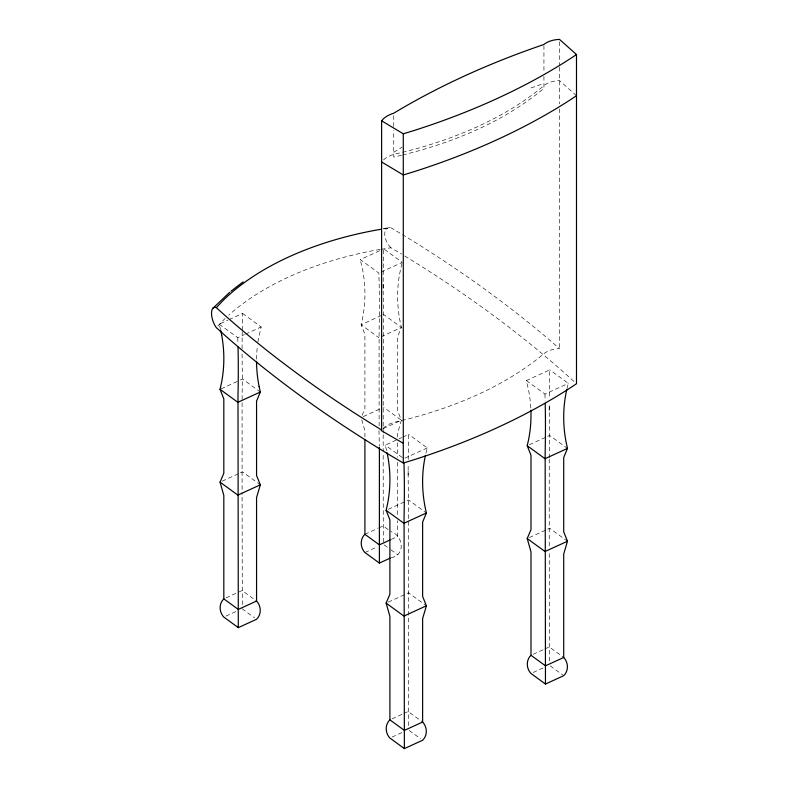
<?xml version="1.0" encoding="UTF-8"?>
<svg xmlns="http://www.w3.org/2000/svg" width="788" height="788" viewBox="0 0 788 788"><rect width="100%" height="100%" fill="white"/><g stroke="black" fill="none" stroke-linecap="round" stroke-linejoin="round"><path stroke-width="0.59" stroke-dasharray="3.94 2.96" d="M383.155 288.428L383.175 284.084A190.401 17.868 -86.2 0 1 383.421 261.104L383.707 248.88L381.136 250.052M408.391 725.6L408.45 495.317A190.745 17.897 -86.2 0 1 408.164 475.036L408.154 469.618A190.401 17.868 -86.2 0 1 408.174 464.063M549.246 457.946L549.541 430.75A190.745 17.897 -86.2 0 1 549.256 410.479L549.246 405.052A190.401 17.868 -86.2 0 1 549.256 402.845M379.126 426.012L379.087 331.64A190.282 17.858 -86.2 0 0 379.136 282.468L378.851 273.101L360.303 259.587L380.033 250.554M229.081 319.632L242.615 313.437L242.33 325.661A190.401 17.868 -86.2 0 0 242.251 330.418M402.826 437.094L408.686 434.415L408.401 446.638A190.401 17.868 -86.2 0 0 408.194 461.807M530.807 407.948A190.282 154.33 11.3 0 0 528.846 391.518L526.374 380.555L549.778 369.848L549.492 382.072A190.401 17.868 -86.2 0 0 549.275 398.373M383.175 284.084L383.175 289.501A190.745 17.897 -86.2 0 0 383.47 309.782L383.175 433.469M242.32 604.623L242.083 495.593M549.482 661.034L549.246 552.004M383.303 542.085L383.175 452.942M242.615 313.437L261.173 326.951L258.7 337.589A190.282 154.33 11.3 0 0 257.804 342.947M401.988 263.448L399.792 273.022A190.282 154.33 11.3 0 0 400.206 321.977L401.417 327.453L397.644 336.545L397.644 410.873L401.417 420.26L397.644 433.055L397.644 437.921M425.894 453.228L427.244 447.929L408.686 434.415M566.986 388.661L568.335 383.362L549.778 369.848M362.086 415.345L364.913 408.686L364.913 334.358L361.14 324.764L362.352 319.445A190.282 154.33 11.3 0 0 362.776 270.55L360.303 259.587M391.203 557.658C405.948 555.176 403.19 535.446 390.887 531.575M217.892 325.966L223.418 320.125A273.889 158.122 0 0 1 225.141 318.47M393.744 152.222L402.126 147.228M220.561 329.63L219.212 324.154L227.978 320.135M219.212 324.154L237.759 337.668L244.447 334.604M245.561 334.092L261.173 326.951M381.087 272.077L402.264 262.394L383.707 248.88M242.064 354.078L242.083 354.068A190.745 17.897 -86.2 0 0 242.379 374.339L242.083 401.535M221.123 388.839L238.272 380.988M240.409 380.013L242.517 379.048L260.326 392.02M381.5 315.446L361.14 324.764L378.949 337.737M381.087 336.762L401.417 327.453L383.608 314.481M222.196 481.153L238.272 473.795M240.409 472.81L242.517 471.854L260.326 484.827M363.288 416.586L381.5 408.253M383.234 428.583L401.417 420.26L383.608 407.288M386.632 450.598L385.283 445.121L401.732 437.596M427.244 447.929L403.83 458.636L385.283 445.121M526.374 380.555L544.922 394.069L568.335 383.362M408.135 475.046L408.154 469.618M549.226 410.489L549.246 405.052M388.267 509.314L408.588 500.016L426.397 512.988M529.359 444.757L545.434 437.399M547.581 436.414L549.679 435.449L567.488 448.421M225.979 597.895L242.083 590.517L256.553 601.057M364.913 534.313L377.807 528.413M378.88 527.921L383.175 525.96L389.922 530.876M391.203 539.445L397.644 536.5L397.644 520.681M225.979 616.108L236.715 611.192M364.913 552.526L376.733 547.118M388.267 602.121L408.588 592.822L425.412 605.076M529.359 537.564L545.434 530.206M547.581 529.221L549.679 528.255L567.488 541.228M392.05 718.863L402.786 713.948M403.86 713.455L408.154 711.495L422.624 722.035M533.141 654.296L543.878 649.391M544.951 648.898L549.246 646.928L563.715 657.468M392.05 737.075L402.786 732.16M533.141 672.509L543.878 667.603M531.014 87.951L543.937 83.489M401.496 155.275L393.744 157.098L393.744 130.276M402.599 155.019C453.356 142.461 503.443 122.101 543.937 88.364L543.937 74.958M383.185 228.579L389.203 227.624M383.756 228.884L390.917 227.752L401.644 234.144M380.18 249.451L376.605 250.023A273.889 158.122 0 0 0 228.678 315.22M381.372 249.264L390.917 247.747L401.644 254.14M386.14 228.687L385.263 229.081M384.14 544.872L389.922 549.088M390.887 549.797L397.644 554.713M550.211 665.84L562.75 674.981M242.083 608.73L254.623 617.871M409.12 730.407L420.694 738.839M382.988 428.455A27.196 15.701 0 0 1 393.744 422.417A326.055 188.243 0 0 0 543.937 353.684A20.36 11.751 0 0 1 559.519 348.611L548.231 338.86A1429.599 825.371 0 0 0 402.619 234.726M576.491 95.712L559.519 80.563A20.36 11.751 0 0 0 548.153 83.045L546.97 83.627A20.36 11.751 0 0 0 543.937 85.636A326.055 188.243 0 0 1 393.744 154.369A27.196 15.701 0 0 0 382.988 160.397M361.771 419.787L364.913 430.869L364.913 436.956M378.949 430.543L379.392 446.274M544.922 394.069L545.148 401.062M237.759 337.668L237.917 342.278M559.519 41.823L559.519 66.034M559.519 67.246L559.519 103.927M559.519 108.843L559.519 348.611M549.246 459.168L549.246 547.138M543.937 45.694L543.937 72.516M397.644 442.787L397.644 457.395M397.644 462.26L397.644 515.805M393.744 115.639L393.744 126.622M383.175 434.68L383.175 451.721M242.083 402.757L242.083 494.381M390.917 247.747A12.874 7.309 60.8 0 1 386.435 241.256L385.499 238.794A12.874 7.309 60.8 0 1 390.917 227.752M404.707 255.992A1429.599 825.371 0 0 1 576.491 383.756M242.083 348.651A190.401 17.868 -86.2 0 1 242.231 331.6M256.553 359.19A190.282 154.33 11.3 0 1 257.39 346.178"/><path stroke-width="1.18" d="M425.441 455.356L424.771 458.557A190.282 154.33 11.3 0 0 425.185 507.511L426.397 512.988L422.624 522.08L422.624 596.408L426.397 605.795L422.624 618.59L422.624 722.035C427.342 726.989 427.736 735.411 422.624 740.247L404.372 748.6L389.902 738.06C385.184 733.106 384.78 724.684 389.902 719.848L389.902 616.403L386.12 603.106L389.902 594.221L389.902 519.893L386.12 510.299L387.332 504.98A190.282 154.33 11.3 0 0 387.755 456.085L387.075 452.795M566.759 389.725L565.863 393.99A190.282 154.33 11.3 0 0 566.276 442.945L567.488 448.421L563.715 457.523L563.715 531.851L567.488 541.228L563.715 554.023L563.715 657.468C568.434 662.422 568.828 670.854 563.715 675.68L545.463 684.033L530.994 673.494C526.276 668.539 525.872 660.117 530.994 655.281L530.994 551.836L527.211 538.539L530.994 529.664L530.994 455.336L527.211 445.732L528.423 440.413A190.282 154.33 11.3 0 0 530.905 410.134M259.114 386.534L260.326 392.02L256.553 401.112L256.553 475.44L260.326 484.827L256.553 497.612L256.553 601.057C261.271 606.021 261.665 614.443 256.553 619.279L238.301 627.632L223.822 617.093C219.113 612.128 218.709 603.707 223.822 598.88L223.822 495.435L220.049 482.128L223.822 473.253L223.822 398.925L220.049 389.331L221.261 384.002A190.282 154.33 11.3 0 0 221.684 335.117M216.316 307.645L225.407 315.821A1429.599 825.371 0 0 0 367.75 421.442L381.619 430.021L381.619 120.81L382.988 119.234A27.196 15.701 0 0 1 393.744 113.206C441.004 84.74 491.761 62.282 543.937 44.473A20.36 11.751 0 0 1 546.97 42.463L548.153 41.882A20.36 11.751 0 0 1 559.519 39.4L576.491 54.549L576.491 383.756L569.32 388.514A597.442 344.927 0 0 1 412.951 460.064L403.289 463.009A1429.599 825.371 0 0 1 225.407 335.816L216.316 327.641A12.874 5.683 69.7 0 1 212.839 320.696L212.11 318.135A12.874 5.683 69.7 0 1 216.316 307.645L223.418 300.13A273.889 158.122 0 0 1 376.605 230.027L381.372 229.269M364.913 439.389L364.913 534.313C359.801 539.15 360.205 547.571 364.913 552.526L379.392 563.065L390.129 558.15M212.839 308.335L229.603 292.378M230.904 291.264L243.098 281.907M576.491 54.549L569.32 59.307A597.442 344.927 0 0 1 412.951 130.857L403.289 133.802L381.619 120.81M576.491 95.712L569.32 100.47A597.442 344.927 0 0 1 412.951 172.02L403.289 174.966L381.619 161.973M260.326 392.02L237.858 402.304L220.049 389.331M260.326 484.827L237.858 495.1L220.049 482.128M426.397 512.988L403.929 523.271L386.12 510.299M567.488 448.421L545.02 458.705L527.211 445.732M256.553 601.057L238.301 609.42L223.822 598.88M390.129 539.938L379.392 544.853L364.913 534.313M426.397 605.795L403.929 616.078L386.12 603.106M567.488 541.228L545.02 551.511L527.211 538.539M422.624 722.035L404.372 730.387L389.902 719.848M563.715 657.468L545.463 665.821L530.994 655.281M381.205 430.534L402.993 443.112M220.788 330.724L221.674 335.117M545.463 684.033L545.158 452.608A190.282 17.858 -86.2 0 0 545.207 403.436M379.392 563.065L379.392 447.495M404.372 748.6L404.067 517.174A190.282 17.858 -86.2 0 0 404.116 468.003L403.988 463.245M238.301 627.632L237.996 396.197A190.282 17.858 -86.2 0 0 238.045 347.035M403.289 133.802L403.289 463.009M259.114 386.534A190.282 154.33 11.3 0 1 256.543 361.367"/></g></svg>
